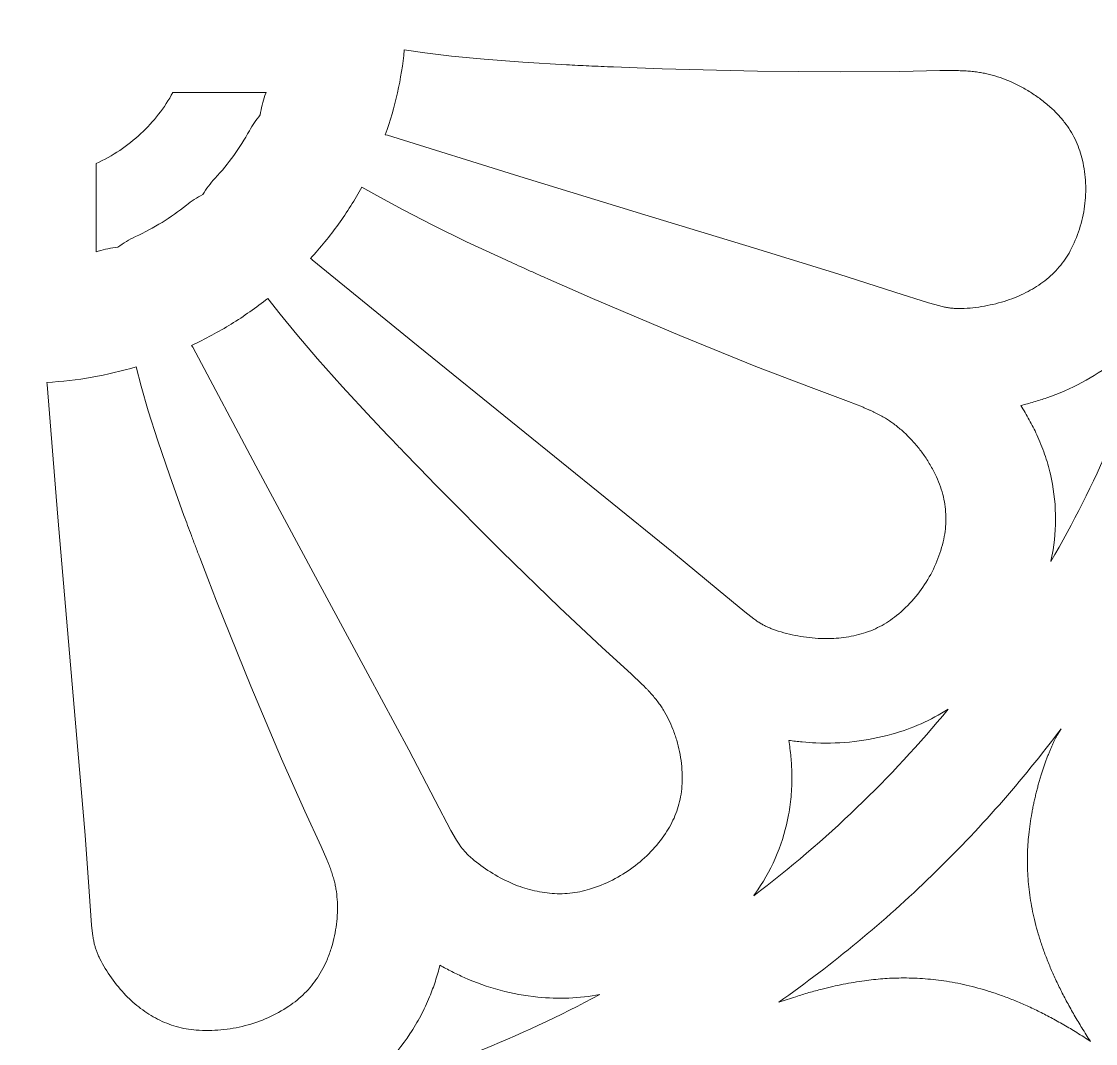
# Model space of a CAD drawing. Header units: centimetres. Extents: x -8.1 to 6.6, y -14.5 to 14.
# Drawn here: x -0.754 to 3.154, y 3.265 to 6.985 of the extents above; entities that cross this region are included whole.
import ezdxf

# ---------------------------------------------------------------- set-up
doc = ezdxf.new("R2010")
doc.units = ezdxf.units.CM
doc.header["$MEASUREMENT"] = 0
doc.layers.add('layer 1', color=7, linetype='Continuous')

msp = doc.modelspace()

# ---------------------------------------------------------------- linework, layer by layer
at = {"layer": 'layer 1', "lineweight": 9}
for points, knots in [([(-8.06124, 13.97715), (-8.06124, 13.97715), (-8.06124, 0.02357), (-8.06124, 0.02357), (-8.06124, 0.02357), (-8.06124, 0.02357), (6.55309, 0.02357), (6.55309, 0.02357), (6.55309, 0.02357), (6.55309, 0.02357), (6.55309, 13.97715), (6.55309, 13.97715), (6.55309, 13.97715), (6.55309, 13.97715), (-8.06124, 13.97715), (-8.06124, 13.97715)], [0, 0, 0, 0, 0.2, 0.2, 0.2, 0.2, 0.4, 0.4, 0.4, 0.4, 0.6, 0.6, 0.6, 0.6, 1, 1, 1, 1]), ([(0.56997, 6.57275), (0.56997, 6.57275), (0.57751, 6.57108), (0.57751, 6.57108), (0.57751, 6.57108), (0.57751, 6.57108), (0.57798, 6.57095), (0.57798, 6.57095), (0.57798, 6.57095), (0.57798, 6.57095), (1.05995, 6.42061), (1.05995, 6.42061), (1.05995, 6.42061), (1.05995, 6.42061), (1.51372, 6.2815), (1.51372, 6.2815), (1.51372, 6.2815), (1.51372, 6.2815), (1.91011, 6.16063), (1.91011, 6.16063), (1.91011, 6.16063), (1.91011, 6.16063), (2.21994, 6.06501), (2.21994, 6.06501), (2.21994, 6.06501), (2.21994, 6.06501), (2.42446, 5.99952), (2.42446, 5.99952), (2.42446, 5.99952), (2.42446, 5.99952), (2.54654, 5.96066), (2.54654, 5.96066), (2.54654, 5.96066), (2.54654, 5.96066), (2.58707, 5.94946), (2.58707, 5.94946), (2.58707, 5.94946), (2.59004, 5.94873), (2.59303, 5.94803), (2.596, 5.94736), (2.596, 5.94736), (2.599, 5.94668), (2.60199, 5.94604), (2.60498, 5.94542), (2.60498, 5.94542), (2.60739, 5.94493), (2.6098, 5.94447), (2.61221, 5.94403), (2.61221, 5.94403), (2.61463, 5.9436), (2.61705, 5.94319), (2.61948, 5.94282), (2.61948, 5.94282), (2.62393, 5.94212), (2.62839, 5.94156), (2.63286, 5.94112), (2.63286, 5.94112), (2.63734, 5.94067), (2.64183, 5.94036), (2.64633, 5.94017), (2.64633, 5.94017), (2.6564, 5.93973), (2.66649, 5.93979), (2.67655, 5.94035), (2.67655, 5.94035), (2.70471, 5.94192), (2.73272, 5.94543), (2.76039, 5.95085), (2.76039, 5.95085), (2.78792, 5.95625), (2.81504, 5.96354), (2.84157, 5.97268), (2.84157, 5.97268), (2.86473, 5.98065), (2.88721, 5.99048), (2.9088, 6.00206), (2.9088, 6.00206), (2.9301, 6.01348), (2.95045, 6.02662), (2.96963, 6.04135), (2.96963, 6.04135), (2.98882, 6.05607), (3.0064, 6.07277), (3.02207, 6.09119), (3.02207, 6.09119), (3.03744, 6.10925), (3.05083, 6.12891), (3.06199, 6.14983), (3.06199, 6.14983), (3.07557, 6.17529), (3.08686, 6.2019), (3.0957, 6.22937), (3.0957, 6.22937), (3.10446, 6.25657), (3.11076, 6.28451), (3.1145, 6.31283), (3.1145, 6.31283), (3.11817, 6.34059), (3.11935, 6.36861), (3.11804, 6.39657), (3.11804, 6.39657), (3.11673, 6.42457), (3.11292, 6.45241), (3.10667, 6.47973), (3.10667, 6.47973), (3.10129, 6.50321), (3.09351, 6.52607), (3.08344, 6.54795), (3.08344, 6.54795), (3.07323, 6.57013), (3.06079, 6.59123), (3.0463, 6.61089), (3.0463, 6.61089), (3.03853, 6.62144), (3.03024, 6.6316), (3.02147, 6.64132), (3.02147, 6.64132), (3.01262, 6.65115), (3.00329, 6.66053), (2.99352, 6.66944), (2.99352, 6.66944), (2.9824, 6.67957), (2.97086, 6.68923), (2.95892, 6.69838), (2.95892, 6.69838), (2.94689, 6.70761), (2.93447, 6.71632), (2.92171, 6.72449), (2.92171, 6.72449), (2.90942, 6.73236), (2.89683, 6.73974), (2.88397, 6.74663), (2.88397, 6.74663), (2.87103, 6.75356), (2.85782, 6.75998), (2.84439, 6.76589), (2.84439, 6.76589), (2.83215, 6.77127), (2.8197, 6.77613), (2.80705, 6.78046), (2.80705, 6.78046), (2.79434, 6.78481), (2.78146, 6.78862), (2.76843, 6.79189), (2.76843, 6.79189), (2.76233, 6.79342), (2.75618, 6.79481), (2.75002, 6.79606), (2.75002, 6.79606), (2.74384, 6.79731), (2.73763, 6.79841), (2.7314, 6.79938), (2.7314, 6.79938), (2.72438, 6.80046), (2.71733, 6.80141), (2.71027, 6.80221), (2.71027, 6.80221), (2.7032, 6.803), (2.69611, 6.80366), (2.68901, 6.80417), (2.68901, 6.80417), (2.68217, 6.80466), (2.67531, 6.80505), (2.66845, 6.80534), (2.66845, 6.80534), (2.65992, 6.8057), (2.65137, 6.80594), (2.64282, 6.80609), (2.64282, 6.80609), (2.64282, 6.80609), (2.58823, 6.8061), (2.58823, 6.8061), (2.58823, 6.8061), (2.58823, 6.8061), (2.44157, 6.80318), (2.44157, 6.80318), (2.44157, 6.80318), (2.44157, 6.80318), (2.2245, 6.80091), (2.2245, 6.80091), (2.2245, 6.80091), (2.2245, 6.80091), (1.92448, 6.80381), (1.92448, 6.80381), (1.92448, 6.80381), (1.92448, 6.80381), (1.57701, 6.81262), (1.57701, 6.81262), (1.57701, 6.81262), (1.57701, 6.81262), (1.48607, 6.81581), (1.48607, 6.81581), (1.48607, 6.81581), (1.48607, 6.81581), (1.40033, 6.81918), (1.40033, 6.81918), (1.40033, 6.81918), (1.3854, 6.81979), (1.37047, 6.82043), (1.35554, 6.82109), (1.35554, 6.82109), (1.34062, 6.82174), (1.32569, 6.82242), (1.31077, 6.82311), (1.31077, 6.82311), (1.29724, 6.82374), (1.2837, 6.82439), (1.27018, 6.82505), (1.27018, 6.82505), (1.25665, 6.82572), (1.24311, 6.82641), (1.22958, 6.82711), (1.22958, 6.82711), (1.22958, 6.82711), (1.07073, 6.83642), (1.07073, 6.83642), (1.07073, 6.83642), (1.07073, 6.83642), (0.92968, 6.84705), (0.92968, 6.84705), (0.92968, 6.84705), (0.92968, 6.84705), (0.81105, 6.8588), (0.81105, 6.8588), (0.81105, 6.8588), (0.81105, 6.8588), (0.71394, 6.87065), (0.71394, 6.87065), (0.71394, 6.87065), (0.71394, 6.87065), (0.639, 6.88105), (0.639, 6.88105), (0.639, 6.88105), (0.634, 6.8286), (0.62572, 6.77652), (0.61421, 6.72511), (0.61421, 6.72511), (0.60265, 6.67346), (0.58787, 6.62257), (0.56997, 6.57275)], [0, 0, 0, 0, 0.0163934, 0.0163934, 0.0163934, 0.0163934, 0.0327869, 0.0327869, 0.0327869, 0.0327869, 0.0491803, 0.0491803, 0.0491803, 0.0491803, 0.0655738, 0.0655738, 0.0655738, 0.0655738, 0.0819672, 0.0819672, 0.0819672, 0.0819672, 0.0983607, 0.0983607, 0.0983607, 0.0983607, 0.1147541, 0.1147541, 0.1147541, 0.1147541, 0.1311475, 0.1311475, 0.1311475, 0.1311475, 0.147541, 0.147541, 0.147541, 0.147541, 0.1639344, 0.1639344, 0.1639344, 0.1639344, 0.1803279, 0.1803279, 0.1803279, 0.1803279, 0.1967213, 0.1967213, 0.1967213, 0.1967213, 0.2131148, 0.2131148, 0.2131148, 0.2131148, 0.2295082, 0.2295082, 0.2295082, 0.2295082, 0.2459016, 0.2459016, 0.2459016, 0.2459016, 0.2622951, 0.2622951, 0.2622951, 0.2622951, 0.2786885, 0.2786885, 0.2786885, 0.2786885, 0.295082, 0.295082, 0.295082, 0.295082, 0.3114754, 0.3114754, 0.3114754, 0.3114754, 0.3278689, 0.3278689, 0.3278689, 0.3278689, 0.3442623, 0.3442623, 0.3442623, 0.3442623, 0.3606557, 0.3606557, 0.3606557, 0.3606557, 0.3770492, 0.3770492, 0.3770492, 0.3770492, 0.3934426, 0.3934426, 0.3934426, 0.3934426, 0.4098361, 0.4098361, 0.4098361, 0.4098361, 0.4262295, 0.4262295, 0.4262295, 0.4262295, 0.442623, 0.442623, 0.442623, 0.442623, 0.4590164, 0.4590164, 0.4590164, 0.4590164, 0.4754098, 0.4754098, 0.4754098, 0.4754098, 0.4918033, 0.4918033, 0.4918033, 0.4918033, 0.5081967, 0.5081967, 0.5081967, 0.5081967, 0.5245902, 0.5245902, 0.5245902, 0.5245902, 0.5409836, 0.5409836, 0.5409836, 0.5409836, 0.557377, 0.557377, 0.557377, 0.557377, 0.5737705, 0.5737705, 0.5737705, 0.5737705, 0.5901639, 0.5901639, 0.5901639, 0.5901639, 0.6065574, 0.6065574, 0.6065574, 0.6065574, 0.6229508, 0.6229508, 0.6229508, 0.6229508, 0.6393443, 0.6393443, 0.6393443, 0.6393443, 0.6557377, 0.6557377, 0.6557377, 0.6557377, 0.6721311, 0.6721311, 0.6721311, 0.6721311, 0.6885246, 0.6885246, 0.6885246, 0.6885246, 0.704918, 0.704918, 0.704918, 0.704918, 0.7213115, 0.7213115, 0.7213115, 0.7213115, 0.7377049, 0.7377049, 0.7377049, 0.7377049, 0.7540984, 0.7540984, 0.7540984, 0.7540984, 0.7704918, 0.7704918, 0.7704918, 0.7704918, 0.7868852, 0.7868852, 0.7868852, 0.7868852, 0.8032787, 0.8032787, 0.8032787, 0.8032787, 0.8196721, 0.8196721, 0.8196721, 0.8196721, 0.8360656, 0.8360656, 0.8360656, 0.8360656, 0.852459, 0.852459, 0.852459, 0.852459, 0.8688525, 0.8688525, 0.8688525, 0.8688525, 0.8852459, 0.8852459, 0.8852459, 0.8852459, 0.9016393, 0.9016393, 0.9016393, 0.9016393, 0.9180328, 0.9180328, 0.9180328, 0.9180328, 0.9344262, 0.9344262, 0.9344262, 0.9344262, 0.9508197, 0.9508197, 0.9508197, 0.9508197, 0.9672131, 0.9672131, 0.9672131, 0.9672131, 1, 1, 1, 1]), ([(-0.48205, 6.46758), (-0.48205, 6.46758), (-0.48205, 6.14689), (-0.48205, 6.14689), (-0.48205, 6.14689), (-0.48205, 6.14689), (-0.47438, 6.14913), (-0.47438, 6.14913), (-0.47438, 6.14913), (-0.46284, 6.15255), (-0.45114, 6.15544), (-0.43934, 6.15778), (-0.43934, 6.15778), (-0.42748, 6.16013), (-0.41552, 6.16193), (-0.40351, 6.16317), (-0.40351, 6.16317), (-0.39345, 6.17061), (-0.38303, 6.17754), (-0.37227, 6.18394), (-0.37227, 6.18394), (-0.36143, 6.19038), (-0.35027, 6.19628), (-0.33884, 6.20163), (-0.33884, 6.20163), (-0.30575, 6.21707), (-0.2736, 6.23444), (-0.24254, 6.25363), (-0.24254, 6.25363), (-0.21179, 6.27263), (-0.18219, 6.29342), (-0.15389, 6.3159), (-0.15389, 6.3159), (-0.1446, 6.32329), (-0.13497, 6.33021), (-0.12502, 6.33667), (-0.12502, 6.33667), (-0.11499, 6.34318), (-0.10465, 6.34921), (-0.09405, 6.35474), (-0.09405, 6.35474), (-0.08774, 6.36528), (-0.08089, 6.37549), (-0.07353, 6.38531), (-0.07353, 6.38531), (-0.06609, 6.39523), (-0.05815, 6.40476), (-0.04973, 6.41386), (-0.04973, 6.41386), (-0.02537, 6.44019), (-0.00263, 6.46798), (0.01837, 6.49705), (0.01837, 6.49705), (0.03915, 6.52582), (0.05815, 6.55584), (0.07526, 6.58691), (0.07526, 6.58691), (0.08088, 6.59712), (0.087, 6.60703), (0.0936, 6.61663), (0.0936, 6.61663), (0.10025, 6.6263), (0.10738, 6.63564), (0.11496, 6.64462), (0.11496, 6.64462), (0.11655, 6.65666), (0.11879, 6.6686), (0.12165, 6.6804), (0.12165, 6.6804), (0.12454, 6.69225), (0.12804, 6.70393), (0.13217, 6.71541), (0.13217, 6.71541), (0.13217, 6.71541), (0.13607, 6.72653), (0.13607, 6.72653), (0.13607, 6.72653), (0.13607, 6.72653), (-0.20282, 6.72653), (-0.20282, 6.72653), (-0.20282, 6.72653), (-0.23341, 6.67059), (-0.27283, 6.61996), (-0.31958, 6.5766), (-0.31958, 6.5766), (-0.3677, 6.53198), (-0.42252, 6.49519), (-0.48205, 6.46758)], [0, 0, 0, 0, 0.0434783, 0.0434783, 0.0434783, 0.0434783, 0.0869565, 0.0869565, 0.0869565, 0.0869565, 0.1304348, 0.1304348, 0.1304348, 0.1304348, 0.173913, 0.173913, 0.173913, 0.173913, 0.2173913, 0.2173913, 0.2173913, 0.2173913, 0.2608696, 0.2608696, 0.2608696, 0.2608696, 0.3043478, 0.3043478, 0.3043478, 0.3043478, 0.3478261, 0.3478261, 0.3478261, 0.3478261, 0.3913043, 0.3913043, 0.3913043, 0.3913043, 0.4347826, 0.4347826, 0.4347826, 0.4347826, 0.4782609, 0.4782609, 0.4782609, 0.4782609, 0.5217391, 0.5217391, 0.5217391, 0.5217391, 0.5652174, 0.5652174, 0.5652174, 0.5652174, 0.6086957, 0.6086957, 0.6086957, 0.6086957, 0.6521739, 0.6521739, 0.6521739, 0.6521739, 0.6956522, 0.6956522, 0.6956522, 0.6956522, 0.7391304, 0.7391304, 0.7391304, 0.7391304, 0.7826087, 0.7826087, 0.7826087, 0.7826087, 0.826087, 0.826087, 0.826087, 0.826087, 0.8695652, 0.8695652, 0.8695652, 0.8695652, 0.9130435, 0.9130435, 0.9130435, 0.9130435, 1, 1, 1, 1]), ([(0.29748, 6.12235), (0.29748, 6.12235), (0.30378, 6.11804), (0.30378, 6.11804), (0.30378, 6.11804), (0.30378, 6.11804), (0.30415, 6.11776), (0.30415, 6.11776), (0.30415, 6.11776), (0.30415, 6.11776), (0.68909, 5.80303), (0.68909, 5.80303), (0.68909, 5.80303), (0.68909, 5.80303), (1.05247, 5.50898), (1.05247, 5.50898), (1.05247, 5.50898), (1.05247, 5.50898), (1.37016, 5.2527), (1.37016, 5.2527), (1.37016, 5.2527), (1.37016, 5.2527), (1.61803, 5.05132), (1.61803, 5.05132), (1.61803, 5.05132), (1.61803, 5.05132), (1.78069, 4.9162), (1.78069, 4.9162), (1.78069, 4.9162), (1.78069, 4.9162), (1.87789, 4.83577), (1.87789, 4.83577), (1.87789, 4.83577), (1.87789, 4.83577), (1.91084, 4.81064), (1.91084, 4.81064), (1.91084, 4.81064), (1.91328, 4.80887), (1.91576, 4.80714), (1.91824, 4.80543), (1.91824, 4.80543), (1.92073, 4.80372), (1.92324, 4.80203), (1.92576, 4.80037), (1.92576, 4.80037), (1.92778, 4.79904), (1.92982, 4.79773), (1.93187, 4.79645), (1.93187, 4.79645), (1.93394, 4.79516), (1.93601, 4.7939), (1.93811, 4.79267), (1.93811, 4.79267), (1.94193, 4.79041), (1.94582, 4.78826), (1.94977, 4.78623), (1.94977, 4.78623), (1.95374, 4.78418), (1.95777, 4.78225), (1.96185, 4.78043), (1.96185, 4.78043), (1.96641, 4.77838), (1.97103, 4.77647), (1.97568, 4.77466), (1.97568, 4.77466), (1.98036, 4.77285), (1.98509, 4.77115), (1.98985, 4.76957), (1.98985, 4.76957), (2.01649, 4.76075), (2.0437, 4.75379), (2.07131, 4.74873), (2.07131, 4.74873), (2.09904, 4.74365), (2.1271, 4.74047), (2.15527, 4.73924), (2.15527, 4.73924), (2.17988, 4.73817), (2.20453, 4.73903), (2.22901, 4.74184), (2.22901, 4.74184), (2.25339, 4.74464), (2.27752, 4.74936), (2.30116, 4.75596), (2.30116, 4.75596), (2.32481, 4.76257), (2.34773, 4.77158), (2.36956, 4.78285), (2.36956, 4.78285), (2.39103, 4.79394), (2.4113, 4.80723), (2.43003, 4.8225), (2.43003, 4.8225), (2.45281, 4.84108), (2.47395, 4.86158), (2.4932, 4.88378), (2.4932, 4.88378), (2.51215, 4.90563), (2.52914, 4.92911), (2.54398, 4.95393), (2.54398, 4.95393), (2.55851, 4.97824), (2.57088, 5.00377), (2.58096, 5.03024), (2.58096, 5.03024), (2.59092, 5.05643), (2.59854, 5.08346), (2.60374, 5.11099), (2.60374, 5.11099), (2.6082, 5.13463), (2.61019, 5.15867), (2.60967, 5.18272), (2.60967, 5.18272), (2.60914, 5.20679), (2.60611, 5.23074), (2.60062, 5.25418), (2.60062, 5.25418), (2.59768, 5.26676), (2.5941, 5.27918), (2.58989, 5.29139), (2.58989, 5.29139), (2.58566, 5.30368), (2.58081, 5.31573), (2.57536, 5.32753), (2.57536, 5.32753), (2.56916, 5.34095), (2.56237, 5.35408), (2.55501, 5.3669), (2.55501, 5.3669), (2.5476, 5.37981), (2.53962, 5.39238), (2.53111, 5.40459), (2.53111, 5.40459), (2.52292, 5.41633), (2.51425, 5.42775), (2.50514, 5.4388), (2.50514, 5.4388), (2.49596, 5.44993), (2.48634, 5.46068), (2.4763, 5.47105), (2.4763, 5.47105), (2.46715, 5.48048), (2.45761, 5.4895), (2.44768, 5.49811), (2.44768, 5.49811), (2.43766, 5.50677), (2.42728, 5.51501), (2.41656, 5.52278), (2.41656, 5.52278), (2.41153, 5.52642), (2.40642, 5.52994), (2.40123, 5.53334), (2.40123, 5.53334), (2.39602, 5.53675), (2.39073, 5.54004), (2.38536, 5.5432), (2.38536, 5.5432), (2.3793, 5.54677), (2.37317, 5.55021), (2.36697, 5.55352), (2.36697, 5.55352), (2.36076, 5.55684), (2.35446, 5.56004), (2.34811, 5.56309), (2.34811, 5.56309), (2.34505, 5.56458), (2.34197, 5.56603), (2.33889, 5.56745), (2.33889, 5.56745), (2.3358, 5.56888), (2.3327, 5.57029), (2.32959, 5.57168), (2.32959, 5.57168), (2.32572, 5.57339), (2.32183, 5.57509), (2.31794, 5.57676), (2.31794, 5.57676), (2.31404, 5.57844), (2.31013, 5.58009), (2.30622, 5.58171), (2.30622, 5.58171), (2.30622, 5.58171), (2.25578, 5.60165), (2.25578, 5.60165), (2.25578, 5.60165), (2.25578, 5.60165), (2.11911, 5.65245), (2.11911, 5.65245), (2.11911, 5.65245), (2.11911, 5.65245), (1.91764, 5.72954), (1.91764, 5.72954), (1.91764, 5.72954), (1.91764, 5.72954), (1.64163, 5.84167), (1.64163, 5.84167), (1.64163, 5.84167), (1.64163, 5.84167), (1.32416, 5.97657), (1.32416, 5.97657), (1.32416, 5.97657), (1.32416, 5.97657), (1.24141, 6.01269), (1.24141, 6.01269), (1.24141, 6.01269), (1.24141, 6.01269), (1.16355, 6.04708), (1.16355, 6.04708), (1.16355, 6.04708), (1.15, 6.0531), (1.13647, 6.05913), (1.12294, 6.06519), (1.12294, 6.06519), (1.10942, 6.07124), (1.0959, 6.07731), (1.08239, 6.0834), (1.08239, 6.0834), (1.07014, 6.08891), (1.0579, 6.09445), (1.04566, 6.1), (1.04566, 6.1), (1.03343, 6.10556), (1.02121, 6.11112), (1.00899, 6.11671), (1.00899, 6.11671), (1.00899, 6.11671), (0.86596, 6.18325), (0.86596, 6.18325), (0.86596, 6.18325), (0.86596, 6.18325), (0.73993, 6.24454), (0.73993, 6.24454), (0.73993, 6.24454), (0.73993, 6.24454), (0.63503, 6.29867), (0.63503, 6.29867), (0.63503, 6.29867), (0.63503, 6.29867), (0.55007, 6.34505), (0.55007, 6.34505), (0.55007, 6.34505), (0.55007, 6.34505), (0.48501, 6.38199), (0.48501, 6.38199), (0.48501, 6.38199), (0.45933, 6.33535), (0.43083, 6.29032), (0.39966, 6.24716), (0.39966, 6.24716), (0.36814, 6.20353), (0.33402, 6.16185), (0.29748, 6.12235)], [0, 0, 0, 0, 0.015625, 0.015625, 0.015625, 0.015625, 0.03125, 0.03125, 0.03125, 0.03125, 0.046875, 0.046875, 0.046875, 0.046875, 0.0625, 0.0625, 0.0625, 0.0625, 0.078125, 0.078125, 0.078125, 0.078125, 0.09375, 0.09375, 0.09375, 0.09375, 0.109375, 0.109375, 0.109375, 0.109375, 0.125, 0.125, 0.125, 0.125, 0.140625, 0.140625, 0.140625, 0.140625, 0.15625, 0.15625, 0.15625, 0.15625, 0.171875, 0.171875, 0.171875, 0.171875, 0.1875, 0.1875, 0.1875, 0.1875, 0.203125, 0.203125, 0.203125, 0.203125, 0.21875, 0.21875, 0.21875, 0.21875, 0.234375, 0.234375, 0.234375, 0.234375, 0.25, 0.25, 0.25, 0.25, 0.265625, 0.265625, 0.265625, 0.265625, 0.28125, 0.28125, 0.28125, 0.28125, 0.296875, 0.296875, 0.296875, 0.296875, 0.3125, 0.3125, 0.3125, 0.3125, 0.328125, 0.328125, 0.328125, 0.328125, 0.34375, 0.34375, 0.34375, 0.34375, 0.359375, 0.359375, 0.359375, 0.359375, 0.375, 0.375, 0.375, 0.375, 0.390625, 0.390625, 0.390625, 0.390625, 0.40625, 0.40625, 0.40625, 0.40625, 0.421875, 0.421875, 0.421875, 0.421875, 0.4375, 0.4375, 0.4375, 0.4375, 0.453125, 0.453125, 0.453125, 0.453125, 0.46875, 0.46875, 0.46875, 0.46875, 0.484375, 0.484375, 0.484375, 0.484375, 0.5, 0.5, 0.5, 0.5, 0.515625, 0.515625, 0.515625, 0.515625, 0.53125, 0.53125, 0.53125, 0.53125, 0.546875, 0.546875, 0.546875, 0.546875, 0.5625, 0.5625, 0.5625, 0.5625, 0.578125, 0.578125, 0.578125, 0.578125, 0.59375, 0.59375, 0.59375, 0.59375, 0.609375, 0.609375, 0.609375, 0.609375, 0.625, 0.625, 0.625, 0.625, 0.640625, 0.640625, 0.640625, 0.640625, 0.65625, 0.65625, 0.65625, 0.65625, 0.671875, 0.671875, 0.671875, 0.671875, 0.6875, 0.6875, 0.6875, 0.6875, 0.703125, 0.703125, 0.703125, 0.703125, 0.71875, 0.71875, 0.71875, 0.71875, 0.734375, 0.734375, 0.734375, 0.734375, 0.75, 0.75, 0.75, 0.75, 0.765625, 0.765625, 0.765625, 0.765625, 0.78125, 0.78125, 0.78125, 0.78125, 0.796875, 0.796875, 0.796875, 0.796875, 0.8125, 0.8125, 0.8125, 0.8125, 0.828125, 0.828125, 0.828125, 0.828125, 0.84375, 0.84375, 0.84375, 0.84375, 0.859375, 0.859375, 0.859375, 0.859375, 0.875, 0.875, 0.875, 0.875, 0.890625, 0.890625, 0.890625, 0.890625, 0.90625, 0.90625, 0.90625, 0.90625, 0.921875, 0.921875, 0.921875, 0.921875, 0.9375, 0.9375, 0.9375, 0.9375, 0.953125, 0.953125, 0.953125, 0.953125, 0.96875, 0.96875, 0.96875, 0.96875, 1, 1, 1, 1]), ([(-0.13508, 5.80563), (-0.13508, 5.80563), (-0.13099, 5.79936), (-0.13099, 5.79936), (-0.13099, 5.79936), (-0.13099, 5.79936), (-0.13075, 5.79896), (-0.13075, 5.79896), (-0.13075, 5.79896), (-0.13075, 5.79896), (0.09855, 5.36776), (0.09855, 5.36776), (0.09855, 5.36776), (0.09855, 5.36776), (0.31623, 4.96352), (0.31623, 4.96352), (0.31623, 4.96352), (0.31623, 4.96352), (0.50686, 4.61085), (0.50686, 4.61085), (0.50686, 4.61085), (0.50686, 4.61085), (0.65502, 4.33437), (0.65502, 4.33437), (0.65502, 4.33437), (0.65502, 4.33437), (0.75106, 4.15021), (0.75106, 4.15021), (0.75106, 4.15021), (0.75106, 4.15021), (0.80856, 4.04043), (0.80856, 4.04043), (0.80856, 4.04043), (0.80856, 4.04043), (0.82891, 4.0052), (0.82891, 4.0052), (0.82891, 4.0052), (0.83047, 4.00268), (0.83205, 4.00018), (0.83367, 3.99769), (0.83367, 3.99769), (0.83528, 3.99519), (0.83691, 3.99272), (0.83858, 3.99027), (0.83858, 3.99027), (0.83991, 3.98829), (0.84127, 3.98635), (0.84265, 3.98441), (0.84265, 3.98441), (0.84404, 3.98248), (0.84546, 3.98055), (0.84689, 3.97865), (0.84689, 3.97865), (0.84952, 3.97517), (0.85226, 3.97176), (0.85509, 3.96844), (0.85509, 3.96844), (0.85794, 3.9651), (0.86088, 3.96185), (0.86391, 3.95868), (0.86391, 3.95868), (0.86731, 3.95513), (0.8708, 3.95167), (0.87438, 3.94831), (0.87438, 3.94831), (0.87798, 3.94492), (0.88166, 3.94163), (0.88543, 3.93844), (0.88543, 3.93844), (0.90649, 3.92058), (0.9288, 3.90423), (0.95219, 3.88954), (0.95219, 3.88954), (0.97586, 3.87467), (1.00056, 3.86148), (1.02608, 3.85006), (1.02608, 3.85006), (1.04838, 3.84009), (1.07144, 3.83192), (1.09504, 3.82562), (1.09504, 3.82562), (1.11883, 3.81927), (1.14308, 3.81481), (1.16757, 3.81229), (1.16757, 3.81229), (1.1921, 3.80977), (1.21681, 3.80972), (1.24134, 3.81215), (1.24134, 3.81215), (1.26577, 3.81458), (1.2899, 3.81947), (1.31335, 3.82674), (1.31335, 3.82674), (1.34187, 3.8356), (1.3696, 3.84682), (1.39625, 3.86029), (1.39625, 3.86029), (1.42256, 3.87358), (1.44769, 3.88908), (1.47139, 3.90661), (1.47139, 3.90661), (1.49459, 3.92378), (1.51629, 3.94287), (1.53627, 3.9637), (1.53627, 3.9637), (1.55592, 3.9842), (1.57378, 4.00635), (1.58965, 4.0299), (1.58965, 4.0299), (1.60326, 4.05012), (1.61478, 4.07168), (1.624, 4.09424), (1.624, 4.09424), (1.63311, 4.11651), (1.6399, 4.13967), (1.64424, 4.16333), (1.64424, 4.16333), (1.64657, 4.17603), (1.64825, 4.18883), (1.64927, 4.2017), (1.64927, 4.2017), (1.65029, 4.21454), (1.65065, 4.22743), (1.65035, 4.24031), (1.65035, 4.24031), (1.65001, 4.25497), (1.64901, 4.2696), (1.64734, 4.28417), (1.64734, 4.28417), (1.64568, 4.29876), (1.64337, 4.31327), (1.6404, 4.32765), (1.6404, 4.32765), (1.63755, 4.3415), (1.63413, 4.35521), (1.63013, 4.36877), (1.63013, 4.36877), (1.62613, 4.38238), (1.62155, 4.39582), (1.61644, 4.40905), (1.61644, 4.40905), (1.61178, 4.42109), (1.60658, 4.43293), (1.60085, 4.4445), (1.60085, 4.4445), (1.59509, 4.45616), (1.5888, 4.46754), (1.58201, 4.47864), (1.58201, 4.47864), (1.57883, 4.48383), (1.57552, 4.48895), (1.57209, 4.49398), (1.57209, 4.49398), (1.56865, 4.49903), (1.56508, 4.50401), (1.56139, 4.50888), (1.56139, 4.50888), (1.55723, 4.51439), (1.55294, 4.5198), (1.54855, 4.52512), (1.54855, 4.52512), (1.54413, 4.53046), (1.5396, 4.53571), (1.53496, 4.54086), (1.53496, 4.54086), (1.53273, 4.54334), (1.53047, 4.5458), (1.52819, 4.54824), (1.52819, 4.54824), (1.52591, 4.55069), (1.52362, 4.55312), (1.5213, 4.55553), (1.5213, 4.55553), (1.5184, 4.55854), (1.5155, 4.56153), (1.51257, 4.56449), (1.51257, 4.56449), (1.50965, 4.56746), (1.50669, 4.57041), (1.50373, 4.57335), (1.50373, 4.57335), (1.50373, 4.57335), (1.46514, 4.61015), (1.46514, 4.61015), (1.46514, 4.61015), (1.46514, 4.61015), (1.35926, 4.70695), (1.35926, 4.70695), (1.35926, 4.70695), (1.35926, 4.70695), (1.20408, 4.85166), (1.20408, 4.85166), (1.20408, 4.85166), (1.20408, 4.85166), (0.99409, 5.05595), (0.99409, 5.05595), (0.99409, 5.05595), (0.99409, 5.05595), (0.75493, 5.29641), (0.75493, 5.29641), (0.75493, 5.29641), (0.75493, 5.29641), (0.69299, 5.35997), (0.69299, 5.35997), (0.69299, 5.35997), (0.69299, 5.35997), (0.63485, 5.42015), (0.63485, 5.42015), (0.63485, 5.42015), (0.62476, 5.43064), (0.61467, 5.44116), (0.60461, 5.45169), (0.60461, 5.45169), (0.59454, 5.46221), (0.58449, 5.47275), (0.57445, 5.4833), (0.57445, 5.4833), (0.56534, 5.49286), (0.55626, 5.50245), (0.54718, 5.51205), (0.54718, 5.51205), (0.53811, 5.52163), (0.52906, 5.53124), (0.52001, 5.54085), (0.52001, 5.54085), (0.52001, 5.54085), (0.41459, 5.65451), (0.41459, 5.65451), (0.41459, 5.65451), (0.41459, 5.65451), (0.32274, 5.75711), (0.32274, 5.75711), (0.32274, 5.75711), (0.32274, 5.75711), (0.24756, 5.84539), (0.24756, 5.84539), (0.24756, 5.84539), (0.24756, 5.84539), (0.18769, 5.91923), (0.18769, 5.91923), (0.18769, 5.91923), (0.18769, 5.91923), (0.14241, 5.97709), (0.14241, 5.97709), (0.14241, 5.97709), (0.09995, 5.94336), (0.05554, 5.91216), (0.00941, 5.88366), (0.00941, 5.88366), (-0.03719, 5.85486), (-0.08544, 5.82881), (-0.13508, 5.80563)], [0, 0, 0, 0, 0.015625, 0.015625, 0.015625, 0.015625, 0.03125, 0.03125, 0.03125, 0.03125, 0.046875, 0.046875, 0.046875, 0.046875, 0.0625, 0.0625, 0.0625, 0.0625, 0.078125, 0.078125, 0.078125, 0.078125, 0.09375, 0.09375, 0.09375, 0.09375, 0.109375, 0.109375, 0.109375, 0.109375, 0.125, 0.125, 0.125, 0.125, 0.140625, 0.140625, 0.140625, 0.140625, 0.15625, 0.15625, 0.15625, 0.15625, 0.171875, 0.171875, 0.171875, 0.171875, 0.1875, 0.1875, 0.1875, 0.1875, 0.203125, 0.203125, 0.203125, 0.203125, 0.21875, 0.21875, 0.21875, 0.21875, 0.234375, 0.234375, 0.234375, 0.234375, 0.25, 0.25, 0.25, 0.25, 0.265625, 0.265625, 0.265625, 0.265625, 0.28125, 0.28125, 0.28125, 0.28125, 0.296875, 0.296875, 0.296875, 0.296875, 0.3125, 0.3125, 0.3125, 0.3125, 0.328125, 0.328125, 0.328125, 0.328125, 0.34375, 0.34375, 0.34375, 0.34375, 0.359375, 0.359375, 0.359375, 0.359375, 0.375, 0.375, 0.375, 0.375, 0.390625, 0.390625, 0.390625, 0.390625, 0.40625, 0.40625, 0.40625, 0.40625, 0.421875, 0.421875, 0.421875, 0.421875, 0.4375, 0.4375, 0.4375, 0.4375, 0.453125, 0.453125, 0.453125, 0.453125, 0.46875, 0.46875, 0.46875, 0.46875, 0.484375, 0.484375, 0.484375, 0.484375, 0.5, 0.5, 0.5, 0.5, 0.515625, 0.515625, 0.515625, 0.515625, 0.53125, 0.53125, 0.53125, 0.53125, 0.546875, 0.546875, 0.546875, 0.546875, 0.5625, 0.5625, 0.5625, 0.5625, 0.578125, 0.578125, 0.578125, 0.578125, 0.59375, 0.59375, 0.59375, 0.59375, 0.609375, 0.609375, 0.609375, 0.609375, 0.625, 0.625, 0.625, 0.625, 0.640625, 0.640625, 0.640625, 0.640625, 0.65625, 0.65625, 0.65625, 0.65625, 0.671875, 0.671875, 0.671875, 0.671875, 0.6875, 0.6875, 0.6875, 0.6875, 0.703125, 0.703125, 0.703125, 0.703125, 0.71875, 0.71875, 0.71875, 0.71875, 0.734375, 0.734375, 0.734375, 0.734375, 0.75, 0.75, 0.75, 0.75, 0.765625, 0.765625, 0.765625, 0.765625, 0.78125, 0.78125, 0.78125, 0.78125, 0.796875, 0.796875, 0.796875, 0.796875, 0.8125, 0.8125, 0.8125, 0.8125, 0.828125, 0.828125, 0.828125, 0.828125, 0.84375, 0.84375, 0.84375, 0.84375, 0.859375, 0.859375, 0.859375, 0.859375, 0.875, 0.875, 0.875, 0.875, 0.890625, 0.890625, 0.890625, 0.890625, 0.90625, 0.90625, 0.90625, 0.90625, 0.921875, 0.921875, 0.921875, 0.921875, 0.9375, 0.9375, 0.9375, 0.9375, 0.953125, 0.953125, 0.953125, 0.953125, 0.96875, 0.96875, 0.96875, 0.96875, 1, 1, 1, 1]), ([(2.99133, 5.01891), (3.07261, 5.15853), (3.14538, 5.30293), (3.20925, 5.45133), (3.20925, 5.45133), (3.2726, 5.59854), (3.32693, 5.74947), (3.37193, 5.90327), (3.37193, 5.90327), (3.35093, 5.87345), (3.3277, 5.84528), (3.30242, 5.819), (3.30242, 5.819), (3.27678, 5.79233), (3.24917, 5.76763), (3.21983, 5.74511), (3.21983, 5.74511), (3.18349, 5.71722), (3.14494, 5.69232), (3.10456, 5.67068), (3.10456, 5.67068), (3.06366, 5.64874), (3.02106, 5.63013), (2.97718, 5.61501), (2.97718, 5.61501), (2.96157, 5.60963), (2.94584, 5.60463), (2.92998, 5.60001), (2.92998, 5.60001), (2.91409, 5.59539), (2.89808, 5.59115), (2.88199, 5.5873), (2.88199, 5.5873), (2.89297, 5.57022), (2.90335, 5.55276), (2.91313, 5.53495), (2.91313, 5.53495), (2.92286, 5.51724), (2.93197, 5.4992), (2.94044, 5.48086), (2.94044, 5.48086), (2.95113, 5.45773), (2.96065, 5.43407), (2.96895, 5.40998), (2.96895, 5.40998), (2.9772, 5.38602), (2.98422, 5.36166), (2.99, 5.33699), (2.99, 5.33699), (3.00124, 5.28897), (3.00744, 5.23991), (3.00851, 5.1906), (3.00851, 5.1906), (3.00959, 5.14134), (3.00553, 5.09209), (2.9964, 5.04367), (2.9964, 5.04367), (2.99561, 5.03953), (2.9948, 5.0354), (2.99395, 5.03127), (2.99395, 5.03127), (2.99311, 5.02714), (2.99224, 5.02302), (2.99133, 5.01891)], [0, 0, 0, 0, 0.0588235, 0.0588235, 0.0588235, 0.0588235, 0.1176471, 0.1176471, 0.1176471, 0.1176471, 0.1764706, 0.1764706, 0.1764706, 0.1764706, 0.2352941, 0.2352941, 0.2352941, 0.2352941, 0.2941176, 0.2941176, 0.2941176, 0.2941176, 0.3529412, 0.3529412, 0.3529412, 0.3529412, 0.4117647, 0.4117647, 0.4117647, 0.4117647, 0.4705882, 0.4705882, 0.4705882, 0.4705882, 0.5294118, 0.5294118, 0.5294118, 0.5294118, 0.5882353, 0.5882353, 0.5882353, 0.5882353, 0.6470588, 0.6470588, 0.6470588, 0.6470588, 0.7058824, 0.7058824, 0.7058824, 0.7058824, 0.7647059, 0.7647059, 0.7647059, 0.7647059, 0.8235294, 0.8235294, 0.8235294, 0.8235294, 0.8823529, 0.8823529, 0.8823529, 0.8823529, 1, 1, 1, 1]), ([(-0.66185, 5.67083), (-0.66185, 5.67083), (-0.66059, 5.66355), (-0.66059, 5.66355), (-0.66059, 5.66355), (-0.66059, 5.66355), (-0.66053, 5.66309), (-0.66053, 5.66309), (-0.66053, 5.66309), (-0.66053, 5.66309), (-0.62178, 5.18106), (-0.62178, 5.18106), (-0.62178, 5.18106), (-0.62178, 5.18106), (-0.58294, 4.72818), (-0.58294, 4.72818), (-0.58294, 4.72818), (-0.58294, 4.72818), (-0.54839, 4.33281), (-0.54839, 4.33281), (-0.54839, 4.33281), (-0.54839, 4.33281), (-0.5225, 4.02333), (-0.5225, 4.02333), (-0.5225, 4.02333), (-0.5225, 4.02333), (-0.5077, 3.81814), (-0.5077, 3.81814), (-0.5077, 3.81814), (-0.5077, 3.81814), (-0.49864, 3.69575), (-0.49864, 3.69575), (-0.49864, 3.69575), (-0.49864, 3.69575), (-0.49398, 3.65577), (-0.49398, 3.65577), (-0.49398, 3.65577), (-0.49355, 3.65288), (-0.4931, 3.64998), (-0.49261, 3.6471), (-0.49261, 3.6471), (-0.49211, 3.6442), (-0.49159, 3.64132), (-0.49104, 3.63845), (-0.49104, 3.63845), (-0.4906, 3.63614), (-0.49013, 3.63384), (-0.48963, 3.63155), (-0.48963, 3.63155), (-0.48912, 3.62925), (-0.48859, 3.62696), (-0.48802, 3.62468), (-0.48802, 3.62468), (-0.487, 3.62051), (-0.48584, 3.61636), (-0.48455, 3.61226), (-0.48455, 3.61226), (-0.48327, 3.60814), (-0.48185, 3.60405), (-0.48032, 3.60002), (-0.48032, 3.60002), (-0.4786, 3.5955), (-0.47676, 3.59103), (-0.47481, 3.58661), (-0.47481, 3.58661), (-0.47284, 3.58218), (-0.47076, 3.5778), (-0.46857, 3.57347), (-0.46857, 3.57347), (-0.45629, 3.5493), (-0.44223, 3.52606), (-0.42652, 3.50396), (-0.42652, 3.50396), (-0.41061, 3.48156), (-0.39309, 3.46036), (-0.3741, 3.44051), (-0.3741, 3.44051), (-0.35751, 3.42317), (-0.33951, 3.40723), (-0.3203, 3.39284), (-0.3203, 3.39284), (-0.3008, 3.37824), (-0.28014, 3.36526), (-0.25853, 3.354), (-0.25853, 3.354), (-0.2369, 3.34272), (-0.21417, 3.33369), (-0.19069, 3.32704), (-0.19069, 3.32704), (-0.16697, 3.32031), (-0.14264, 3.316), (-0.11805, 3.31417), (-0.11805, 3.31417), (-0.08814, 3.31195), (-0.05809, 3.31219), (-0.02823, 3.31489), (-0.02823, 3.31489), (0.00156, 3.31759), (0.03107, 3.32274), (0.06001, 3.3303), (0.06001, 3.3303), (0.08835, 3.3377), (0.11604, 3.34741), (0.14279, 3.35934), (0.14279, 3.35934), (0.16923, 3.37112), (0.19463, 3.38508), (0.21877, 3.40107), (0.21877, 3.40107), (0.23947, 3.41479), (0.25878, 3.43053), (0.27642, 3.44804), (0.27642, 3.44804), (0.29372, 3.46524), (0.30924, 3.48413), (0.32277, 3.50443), (0.32277, 3.50443), (0.33001, 3.5153), (0.33671, 3.52654), (0.34284, 3.53808), (0.34284, 3.53808), (0.34892, 3.54955), (0.35442, 3.5613), (0.35931, 3.57332), (0.35931, 3.57332), (0.36487, 3.58698), (0.36983, 3.60089), (0.37416, 3.615), (0.37416, 3.615), (0.37847, 3.62904), (0.38214, 3.64327), (0.38518, 3.65764), (0.38518, 3.65764), (0.38811, 3.67147), (0.39045, 3.6854), (0.3922, 3.69943), (0.3922, 3.69943), (0.39396, 3.71342), (0.39514, 3.72749), (0.39572, 3.74158), (0.39572, 3.74158), (0.39625, 3.7544), (0.39619, 3.76725), (0.39554, 3.78008), (0.39554, 3.78008), (0.3949, 3.79291), (0.39366, 3.80571), (0.39184, 3.81842), (0.39184, 3.81842), (0.39099, 3.82439), (0.38999, 3.83032), (0.38884, 3.83624), (0.38884, 3.83624), (0.38768, 3.84216), (0.38638, 3.84804), (0.38493, 3.8539), (0.38493, 3.8539), (0.38329, 3.8605), (0.38151, 3.86707), (0.37959, 3.87359), (0.37959, 3.87359), (0.37765, 3.88013), (0.37557, 3.88663), (0.37335, 3.89307), (0.37335, 3.89307), (0.37228, 3.89618), (0.37119, 3.89928), (0.37006, 3.90237), (0.37006, 3.90237), (0.36894, 3.90546), (0.3678, 3.90855), (0.36662, 3.91162), (0.36662, 3.91162), (0.36516, 3.91545), (0.36367, 3.91927), (0.36216, 3.92308), (0.36216, 3.92308), (0.36064, 3.92689), (0.3591, 3.93069), (0.35754, 3.93448), (0.35754, 3.93448), (0.35754, 3.93448), (0.33666, 3.98257), (0.33666, 3.98257), (0.33666, 3.98257), (0.33666, 3.98257), (0.2777, 4.11062), (0.2777, 4.11062), (0.2777, 4.11062), (0.2777, 4.11062), (0.19242, 4.30093), (0.19242, 4.30093), (0.19242, 4.30093), (0.19242, 4.30093), (0.08043, 4.56628), (0.08043, 4.56628), (0.08043, 4.56628), (0.08043, 4.56628), (-0.044, 4.87568), (-0.044, 4.87568), (-0.044, 4.87568), (-0.044, 4.87568), (-0.07571, 4.957), (-0.07571, 4.957), (-0.07571, 4.957), (-0.07571, 4.957), (-0.10526, 5.0338), (-0.10526, 5.0338), (-0.10526, 5.0338), (-0.11038, 5.04719), (-0.11547, 5.06058), (-0.12055, 5.07398), (-0.12055, 5.07398), (-0.12563, 5.08738), (-0.13068, 5.10078), (-0.13572, 5.11419), (-0.13572, 5.11419), (-0.14029, 5.12635), (-0.14484, 5.13851), (-0.14937, 5.15068), (-0.14937, 5.15068), (-0.1539, 5.16286), (-0.15841, 5.17504), (-0.16291, 5.18723), (-0.16291, 5.18723), (-0.16291, 5.18723), (-0.21468, 5.33069), (-0.21468, 5.33069), (-0.21468, 5.33069), (-0.21468, 5.33069), (-0.25835, 5.45899), (-0.25835, 5.45899), (-0.25835, 5.45899), (-0.25835, 5.45899), (-0.29237, 5.56798), (-0.29237, 5.56798), (-0.29237, 5.56798), (-0.29237, 5.56798), (-0.31805, 5.65803), (-0.31805, 5.65803), (-0.31805, 5.65803), (-0.31805, 5.65803), (-0.33665, 5.72801), (-0.33665, 5.72801), (-0.33665, 5.72801), (-0.38943, 5.71233), (-0.44306, 5.69969), (-0.4973, 5.69016), (-0.4973, 5.69016), (-0.55173, 5.68059), (-0.60667, 5.67413), (-0.66185, 5.67083)], [0, 0, 0, 0, 0.015625, 0.015625, 0.015625, 0.015625, 0.03125, 0.03125, 0.03125, 0.03125, 0.046875, 0.046875, 0.046875, 0.046875, 0.0625, 0.0625, 0.0625, 0.0625, 0.078125, 0.078125, 0.078125, 0.078125, 0.09375, 0.09375, 0.09375, 0.09375, 0.109375, 0.109375, 0.109375, 0.109375, 0.125, 0.125, 0.125, 0.125, 0.140625, 0.140625, 0.140625, 0.140625, 0.15625, 0.15625, 0.15625, 0.15625, 0.171875, 0.171875, 0.171875, 0.171875, 0.1875, 0.1875, 0.1875, 0.1875, 0.203125, 0.203125, 0.203125, 0.203125, 0.21875, 0.21875, 0.21875, 0.21875, 0.234375, 0.234375, 0.234375, 0.234375, 0.25, 0.25, 0.25, 0.25, 0.265625, 0.265625, 0.265625, 0.265625, 0.28125, 0.28125, 0.28125, 0.28125, 0.296875, 0.296875, 0.296875, 0.296875, 0.3125, 0.3125, 0.3125, 0.3125, 0.328125, 0.328125, 0.328125, 0.328125, 0.34375, 0.34375, 0.34375, 0.34375, 0.359375, 0.359375, 0.359375, 0.359375, 0.375, 0.375, 0.375, 0.375, 0.390625, 0.390625, 0.390625, 0.390625, 0.40625, 0.40625, 0.40625, 0.40625, 0.421875, 0.421875, 0.421875, 0.421875, 0.4375, 0.4375, 0.4375, 0.4375, 0.453125, 0.453125, 0.453125, 0.453125, 0.46875, 0.46875, 0.46875, 0.46875, 0.484375, 0.484375, 0.484375, 0.484375, 0.5, 0.5, 0.5, 0.5, 0.515625, 0.515625, 0.515625, 0.515625, 0.53125, 0.53125, 0.53125, 0.53125, 0.546875, 0.546875, 0.546875, 0.546875, 0.5625, 0.5625, 0.5625, 0.5625, 0.578125, 0.578125, 0.578125, 0.578125, 0.59375, 0.59375, 0.59375, 0.59375, 0.609375, 0.609375, 0.609375, 0.609375, 0.625, 0.625, 0.625, 0.625, 0.640625, 0.640625, 0.640625, 0.640625, 0.65625, 0.65625, 0.65625, 0.65625, 0.671875, 0.671875, 0.671875, 0.671875, 0.6875, 0.6875, 0.6875, 0.6875, 0.703125, 0.703125, 0.703125, 0.703125, 0.71875, 0.71875, 0.71875, 0.71875, 0.734375, 0.734375, 0.734375, 0.734375, 0.75, 0.75, 0.75, 0.75, 0.765625, 0.765625, 0.765625, 0.765625, 0.78125, 0.78125, 0.78125, 0.78125, 0.796875, 0.796875, 0.796875, 0.796875, 0.8125, 0.8125, 0.8125, 0.8125, 0.828125, 0.828125, 0.828125, 0.828125, 0.84375, 0.84375, 0.84375, 0.84375, 0.859375, 0.859375, 0.859375, 0.859375, 0.875, 0.875, 0.875, 0.875, 0.890625, 0.890625, 0.890625, 0.890625, 0.90625, 0.90625, 0.90625, 0.90625, 0.921875, 0.921875, 0.921875, 0.921875, 0.9375, 0.9375, 0.9375, 0.9375, 0.953125, 0.953125, 0.953125, 0.953125, 0.96875, 0.96875, 0.96875, 0.96875, 1, 1, 1, 1]), ([(1.91059, 3.80319), (2.04185, 3.90261), (2.16721, 4.00961), (2.28601, 4.12363), (2.28601, 4.12363), (2.4035, 4.23639), (2.51422, 4.35598), (2.61763, 4.48178), (2.61763, 4.48178), (2.58622, 4.46185), (2.55338, 4.44425), (2.51939, 4.42914), (2.51939, 4.42914), (2.48503, 4.41387), (2.44961, 4.40113), (2.41339, 4.391), (2.41339, 4.391), (2.3686, 4.37849), (2.32289, 4.36954), (2.27669, 4.36425), (2.27669, 4.36425), (2.23032, 4.35893), (2.18362, 4.35729), (2.13699, 4.35932), (2.13699, 4.35932), (2.1204, 4.36005), (2.10385, 4.36117), (2.08731, 4.3627), (2.08731, 4.3627), (2.07081, 4.36422), (2.05433, 4.36614), (2.03792, 4.36845), (2.03792, 4.36845), (2.0412, 4.34867), (2.04379, 4.32876), (2.04567, 4.30879), (2.04567, 4.30879), (2.04755, 4.28884), (2.04872, 4.26883), (2.0492, 4.24879), (2.0492, 4.24879), (2.04979, 4.22352), (2.04908, 4.19824), (2.04708, 4.17304), (2.04708, 4.17304), (2.04508, 4.1478), (2.04178, 4.12269), (2.03722, 4.09779), (2.03722, 4.09779), (2.02832, 4.04931), (2.01443, 4.00188), (1.99576, 3.95627), (1.99576, 3.95627), (1.97685, 3.91005), (1.95327, 3.86589), (1.92538, 3.82447), (1.92538, 3.82447), (1.92297, 3.82089), (1.92053, 3.81733), (1.91807, 3.81378), (1.91807, 3.81378), (1.9156, 3.81023), (1.91312, 3.8067), (1.91059, 3.80319)], [0, 0, 0, 0, 0.0588235, 0.0588235, 0.0588235, 0.0588235, 0.1176471, 0.1176471, 0.1176471, 0.1176471, 0.1764706, 0.1764706, 0.1764706, 0.1764706, 0.2352941, 0.2352941, 0.2352941, 0.2352941, 0.2941176, 0.2941176, 0.2941176, 0.2941176, 0.3529412, 0.3529412, 0.3529412, 0.3529412, 0.4117647, 0.4117647, 0.4117647, 0.4117647, 0.4705882, 0.4705882, 0.4705882, 0.4705882, 0.5294118, 0.5294118, 0.5294118, 0.5294118, 0.5882353, 0.5882353, 0.5882353, 0.5882353, 0.6470588, 0.6470588, 0.6470588, 0.6470588, 0.7058824, 0.7058824, 0.7058824, 0.7058824, 0.7647059, 0.7647059, 0.7647059, 0.7647059, 0.8235294, 0.8235294, 0.8235294, 0.8235294, 0.8823529, 0.8823529, 0.8823529, 0.8823529, 1, 1, 1, 1]), ([(2.00161, 3.41555), (2.01189, 3.41899), (2.02218, 3.42239), (2.03247, 3.42577), (2.03247, 3.42577), (2.04278, 3.42915), (2.05309, 3.43249), (2.06341, 3.4358), (2.06341, 3.4358), (2.07935, 3.44091), (2.09536, 3.44578), (2.11144, 3.45041), (2.11144, 3.45041), (2.12754, 3.45505), (2.14372, 3.45944), (2.15996, 3.46359), (2.15996, 3.46359), (2.18515, 3.47004), (2.21053, 3.47578), (2.23604, 3.48081), (2.23604, 3.48081), (2.26161, 3.48585), (2.28732, 3.49019), (2.31312, 3.4938), (2.31312, 3.4938), (2.33523, 3.49691), (2.35743, 3.49929), (2.37969, 3.50096), (2.37969, 3.50096), (2.40197, 3.50262), (2.4243, 3.50358), (2.44664, 3.50381), (2.44664, 3.50381), (2.45965, 3.50394), (2.47266, 3.50381), (2.48566, 3.50344), (2.48566, 3.50344), (2.49867, 3.50306), (2.51167, 3.50244), (2.52465, 3.50156), (2.52465, 3.50156), (2.5376, 3.50069), (2.55053, 3.49956), (2.56344, 3.49818), (2.56344, 3.49818), (2.57633, 3.4968), (2.5892, 3.49517), (2.60204, 3.49329), (2.60204, 3.49329), (2.61577, 3.49128), (2.62946, 3.48898), (2.6431, 3.48641), (2.6431, 3.48641), (2.65672, 3.48385), (2.67028, 3.481), (2.68379, 3.47789), (2.68379, 3.47789), (2.69792, 3.47462), (2.71198, 3.47108), (2.72597, 3.46726), (2.72597, 3.46726), (2.73993, 3.46345), (2.75382, 3.45937), (2.76762, 3.45501), (2.76762, 3.45501), (2.77485, 3.45274), (2.78205, 3.45039), (2.78924, 3.44797), (2.78924, 3.44797), (2.79641, 3.44555), (2.80356, 3.44306), (2.81068, 3.44051), (2.81068, 3.44051), (2.81808, 3.43785), (2.82546, 3.43513), (2.8328, 3.43233), (2.8328, 3.43233), (2.84014, 3.42954), (2.84746, 3.42668), (2.85474, 3.42374), (2.85474, 3.42374), (2.86222, 3.42074), (2.86967, 3.41767), (2.87709, 3.41452), (2.87709, 3.41452), (2.8845, 3.41137), (2.89188, 3.40816), (2.89923, 3.40488), (2.89923, 3.40488), (2.90692, 3.40145), (2.91459, 3.39795), (2.92223, 3.39437), (2.92223, 3.39437), (2.92985, 3.39081), (2.93744, 3.38717), (2.945, 3.38347), (2.945, 3.38347), (2.95275, 3.37968), (2.96046, 3.37581), (2.96814, 3.37189), (2.96814, 3.37189), (2.97581, 3.36797), (2.98345, 3.36398), (2.99105, 3.35992), (2.99105, 3.35992), (2.99905, 3.35565), (3.00703, 3.3513), (3.01495, 3.3469), (3.01495, 3.3469), (3.02288, 3.3425), (3.03077, 3.33803), (3.03862, 3.3335), (3.03862, 3.3335), (3.04665, 3.32886), (3.05464, 3.32416), (3.0626, 3.31939), (3.0626, 3.31939), (3.07055, 3.31464), (3.07845, 3.30981), (3.08633, 3.30492), (3.08633, 3.30492), (3.09465, 3.29975), (3.10294, 3.29451), (3.11119, 3.28921), (3.11119, 3.28921), (3.11943, 3.28392), (3.12763, 3.27856), (3.13579, 3.27314), (3.13579, 3.27314), (3.13051, 3.28122), (3.12529, 3.28933), (3.12011, 3.29747), (3.12011, 3.29747), (3.11495, 3.3056), (3.10984, 3.31377), (3.10478, 3.32197), (3.10478, 3.32197), (3.10005, 3.32964), (3.09538, 3.33734), (3.09075, 3.34506), (3.09075, 3.34506), (3.08614, 3.35279), (3.08157, 3.36055), (3.07706, 3.36833), (3.07706, 3.36833), (3.07258, 3.37607), (3.06816, 3.38383), (3.06379, 3.39163), (3.06379, 3.39163), (3.05943, 3.39943), (3.05513, 3.40725), (3.05089, 3.41511), (3.05089, 3.41511), (3.04691, 3.42249), (3.04298, 3.4299), (3.03911, 3.43734), (3.03911, 3.43734), (3.03525, 3.44477), (3.03144, 3.45223), (3.0277, 3.45973), (3.0277, 3.45973), (3.02398, 3.46716), (3.02033, 3.47462), (3.01674, 3.48212), (3.01674, 3.48212), (3.01315, 3.48961), (3.00963, 3.49712), (3.00617, 3.50467), (3.00617, 3.50467), (3.0029, 3.5118), (2.99969, 3.51896), (2.99654, 3.52614), (2.99654, 3.52614), (2.9934, 3.53332), (2.99032, 3.54053), (2.98732, 3.54776), (2.98732, 3.54776), (2.98433, 3.55493), (2.98141, 3.56212), (2.97856, 3.56935), (2.97856, 3.56935), (2.97571, 3.57656), (2.97293, 3.58379), (2.97021, 3.59106), (2.97021, 3.59106), (2.96763, 3.59798), (2.96511, 3.60493), (2.96266, 3.6119), (2.96266, 3.6119), (2.96021, 3.61887), (2.95783, 3.62586), (2.95552, 3.63287), (2.95552, 3.63287), (2.95099, 3.6466), (2.94674, 3.66044), (2.94278, 3.67434), (2.94278, 3.67434), (2.93882, 3.68822), (2.93515, 3.70218), (2.93177, 3.71622), (2.93177, 3.71622), (2.92858, 3.72941), (2.9257, 3.74266), (2.92309, 3.75597), (2.92309, 3.75597), (2.92049, 3.76926), (2.91818, 3.78261), (2.91617, 3.796), (2.91617, 3.796), (2.91422, 3.809), (2.91254, 3.82204), (2.91117, 3.8351), (2.91117, 3.8351), (2.90979, 3.84816), (2.9087, 3.86125), (2.90789, 3.87435), (2.90789, 3.87435), (2.90629, 3.90039), (2.90585, 3.92649), (2.90656, 3.95257), (2.90656, 3.95257), (2.9069, 3.96472), (2.90747, 3.97686), (2.90827, 3.98898), (2.90827, 3.98898), (2.90908, 4.00111), (2.91012, 4.01322), (2.9114, 4.02531), (2.9114, 4.02531), (2.91278, 4.03838), (2.91439, 4.05143), (2.91624, 4.06444), (2.91624, 4.06444), (2.9181, 4.07746), (2.92018, 4.09045), (2.9225, 4.1034), (2.9225, 4.1034), (2.92355, 4.10927), (2.92464, 4.11512), (2.92578, 4.12098), (2.92578, 4.12098), (2.92693, 4.12683), (2.92812, 4.13267), (2.92935, 4.1385), (2.92935, 4.1385), (2.9306, 4.14442), (2.93189, 4.15031), (2.93324, 4.15621), (2.93324, 4.15621), (2.93458, 4.1621), (2.93597, 4.16799), (2.9374, 4.17386), (2.9374, 4.17386), (2.93874, 4.17936), (2.94012, 4.18485), (2.94154, 4.19033), (2.94154, 4.19033), (2.94297, 4.19581), (2.94442, 4.20128), (2.94592, 4.20675), (2.94592, 4.20675), (2.9474, 4.21215), (2.94892, 4.21753), (2.95048, 4.2229), (2.95048, 4.2229), (2.95205, 4.22828), (2.95365, 4.23365), (2.95529, 4.239), (2.95529, 4.239), (2.95682, 4.24402), (2.95839, 4.24903), (2.96001, 4.25402), (2.96001, 4.25402), (2.96161, 4.25903), (2.96325, 4.26402), (2.96493, 4.26899), (2.96493, 4.26899), (2.96653, 4.27373), (2.96817, 4.27847), (2.96983, 4.28319), (2.96983, 4.28319), (2.9715, 4.28791), (2.9732, 4.29261), (2.97494, 4.29732), (2.97494, 4.29732), (2.97658, 4.30174), (2.97825, 4.30615), (2.97995, 4.31055), (2.97995, 4.31055), (2.98166, 4.31496), (2.98339, 4.31935), (2.98517, 4.32373), (2.98517, 4.32373), (2.98676, 4.32768), (2.98839, 4.33162), (2.99006, 4.33554), (2.99006, 4.33554), (2.99171, 4.33947), (2.99341, 4.34339), (2.99514, 4.34728), (2.99514, 4.34728), (2.99678, 4.351), (2.99846, 4.35471), (3.00017, 4.35839), (3.00017, 4.35839), (3.00188, 4.36208), (3.00363, 4.36575), (3.00541, 4.36941), (3.00541, 4.36941), (3.00688, 4.37244), (3.00838, 4.37545), (3.00993, 4.37845), (3.00993, 4.37845), (3.01146, 4.38146), (3.01304, 4.38444), (3.01465, 4.38741), (3.01465, 4.38741), (3.01465, 4.38741), (3.02907, 4.41099), (3.02907, 4.41099), (3.02907, 4.41099), (2.88651, 4.22072), (2.7291, 4.04202), (2.55834, 3.87658), (2.55834, 3.87658), (2.38503, 3.70867), (2.19889, 3.55452), (2.00161, 3.41555)], [0, 0, 0, 0, 0.0120482, 0.0120482, 0.0120482, 0.0120482, 0.0240964, 0.0240964, 0.0240964, 0.0240964, 0.0361446, 0.0361446, 0.0361446, 0.0361446, 0.0481928, 0.0481928, 0.0481928, 0.0481928, 0.060241, 0.060241, 0.060241, 0.060241, 0.0722892, 0.0722892, 0.0722892, 0.0722892, 0.0843373, 0.0843373, 0.0843373, 0.0843373, 0.0963855, 0.0963855, 0.0963855, 0.0963855, 0.1084337, 0.1084337, 0.1084337, 0.1084337, 0.1204819, 0.1204819, 0.1204819, 0.1204819, 0.1325301, 0.1325301, 0.1325301, 0.1325301, 0.1445783, 0.1445783, 0.1445783, 0.1445783, 0.1566265, 0.1566265, 0.1566265, 0.1566265, 0.1686747, 0.1686747, 0.1686747, 0.1686747, 0.1807229, 0.1807229, 0.1807229, 0.1807229, 0.1927711, 0.1927711, 0.1927711, 0.1927711, 0.2048193, 0.2048193, 0.2048193, 0.2048193, 0.2168675, 0.2168675, 0.2168675, 0.2168675, 0.2289157, 0.2289157, 0.2289157, 0.2289157, 0.2409639, 0.2409639, 0.2409639, 0.2409639, 0.253012, 0.253012, 0.253012, 0.253012, 0.2650602, 0.2650602, 0.2650602, 0.2650602, 0.2771084, 0.2771084, 0.2771084, 0.2771084, 0.2891566, 0.2891566, 0.2891566, 0.2891566, 0.3012048, 0.3012048, 0.3012048, 0.3012048, 0.313253, 0.313253, 0.313253, 0.313253, 0.3253012, 0.3253012, 0.3253012, 0.3253012, 0.3373494, 0.3373494, 0.3373494, 0.3373494, 0.3493976, 0.3493976, 0.3493976, 0.3493976, 0.3614458, 0.3614458, 0.3614458, 0.3614458, 0.373494, 0.373494, 0.373494, 0.373494, 0.3855422, 0.3855422, 0.3855422, 0.3855422, 0.3975904, 0.3975904, 0.3975904, 0.3975904, 0.4096386, 0.4096386, 0.4096386, 0.4096386, 0.4216867, 0.4216867, 0.4216867, 0.4216867, 0.4337349, 0.4337349, 0.4337349, 0.4337349, 0.4457831, 0.4457831, 0.4457831, 0.4457831, 0.4578313, 0.4578313, 0.4578313, 0.4578313, 0.4698795, 0.4698795, 0.4698795, 0.4698795, 0.4819277, 0.4819277, 0.4819277, 0.4819277, 0.4939759, 0.4939759, 0.4939759, 0.4939759, 0.5060241, 0.5060241, 0.5060241, 0.5060241, 0.5180723, 0.5180723, 0.5180723, 0.5180723, 0.5301205, 0.5301205, 0.5301205, 0.5301205, 0.5421687, 0.5421687, 0.5421687, 0.5421687, 0.5542169, 0.5542169, 0.5542169, 0.5542169, 0.5662651, 0.5662651, 0.5662651, 0.5662651, 0.5783133, 0.5783133, 0.5783133, 0.5783133, 0.5903614, 0.5903614, 0.5903614, 0.5903614, 0.6024096, 0.6024096, 0.6024096, 0.6024096, 0.6144578, 0.6144578, 0.6144578, 0.6144578, 0.626506, 0.626506, 0.626506, 0.626506, 0.6385542, 0.6385542, 0.6385542, 0.6385542, 0.6506024, 0.6506024, 0.6506024, 0.6506024, 0.6626506, 0.6626506, 0.6626506, 0.6626506, 0.6746988, 0.6746988, 0.6746988, 0.6746988, 0.686747, 0.686747, 0.686747, 0.686747, 0.6987952, 0.6987952, 0.6987952, 0.6987952, 0.7108434, 0.7108434, 0.7108434, 0.7108434, 0.7228916, 0.7228916, 0.7228916, 0.7228916, 0.7349398, 0.7349398, 0.7349398, 0.7349398, 0.746988, 0.746988, 0.746988, 0.746988, 0.7590361, 0.7590361, 0.7590361, 0.7590361, 0.7710843, 0.7710843, 0.7710843, 0.7710843, 0.7831325, 0.7831325, 0.7831325, 0.7831325, 0.7951807, 0.7951807, 0.7951807, 0.7951807, 0.8072289, 0.8072289, 0.8072289, 0.8072289, 0.8192771, 0.8192771, 0.8192771, 0.8192771, 0.8313253, 0.8313253, 0.8313253, 0.8313253, 0.8433735, 0.8433735, 0.8433735, 0.8433735, 0.8554217, 0.8554217, 0.8554217, 0.8554217, 0.8674699, 0.8674699, 0.8674699, 0.8674699, 0.8795181, 0.8795181, 0.8795181, 0.8795181, 0.8915663, 0.8915663, 0.8915663, 0.8915663, 0.9036145, 0.9036145, 0.9036145, 0.9036145, 0.9156627, 0.9156627, 0.9156627, 0.9156627, 0.9277108, 0.9277108, 0.9277108, 0.9277108, 0.939759, 0.939759, 0.939759, 0.939759, 0.9518072, 0.9518072, 0.9518072, 0.9518072, 0.9638554, 0.9638554, 0.9638554, 0.9638554, 0.9759036, 0.9759036, 0.9759036, 0.9759036, 1, 1, 1, 1]), ([(0.42403, 3.07437), (0.58535, 3.11837), (0.74405, 3.17145), (0.89938, 3.23337), (0.89938, 3.23337), (1.05352, 3.29482), (1.20403, 3.365), (1.35018, 3.44358), (1.35018, 3.44358), (1.31311, 3.4366), (1.27557, 3.4323), (1.23788, 3.43073), (1.23788, 3.43073), (1.20014, 3.42916), (1.16234, 3.43031), (1.12476, 3.43417), (1.12476, 3.43417), (1.07836, 3.43894), (1.03241, 3.44738), (0.98734, 3.45942), (0.98734, 3.45942), (0.94263, 3.47135), (0.89893, 3.48684), (0.85668, 3.50573), (0.85668, 3.50573), (0.84165, 3.51245), (0.82679, 3.51954), (0.81211, 3.52698), (0.81211, 3.52698), (0.79749, 3.53441), (0.78305, 3.54218), (0.76882, 3.55031), (0.76882, 3.55031), (0.76391, 3.53083), (0.75831, 3.51152), (0.75205, 3.49243), (0.75205, 3.49243), (0.74577, 3.47327), (0.73881, 3.45432), (0.7312, 3.43564), (0.7312, 3.43564), (0.7216, 3.41208), (0.71082, 3.38901), (0.6989, 3.36653), (0.6989, 3.36653), (0.68688, 3.34388), (0.67374, 3.32185), (0.65952, 3.30051), (0.65952, 3.30051), (0.63181, 3.25892), (0.60001, 3.22024), (0.56457, 3.18502), (0.56457, 3.18502), (0.52846, 3.14914), (0.48891, 3.11691), (0.44648, 3.08879), (0.44648, 3.08879), (0.44277, 3.08634), (0.43905, 3.0839), (0.43531, 3.0815), (0.43531, 3.0815), (0.43156, 3.0791), (0.4278, 3.07672), (0.42403, 3.07437)], [0, 0, 0, 0, 0.0588235, 0.0588235, 0.0588235, 0.0588235, 0.1176471, 0.1176471, 0.1176471, 0.1176471, 0.1764706, 0.1764706, 0.1764706, 0.1764706, 0.2352941, 0.2352941, 0.2352941, 0.2352941, 0.2941176, 0.2941176, 0.2941176, 0.2941176, 0.3529412, 0.3529412, 0.3529412, 0.3529412, 0.4117647, 0.4117647, 0.4117647, 0.4117647, 0.4705882, 0.4705882, 0.4705882, 0.4705882, 0.5294118, 0.5294118, 0.5294118, 0.5294118, 0.5882353, 0.5882353, 0.5882353, 0.5882353, 0.6470588, 0.6470588, 0.6470588, 0.6470588, 0.7058824, 0.7058824, 0.7058824, 0.7058824, 0.7647059, 0.7647059, 0.7647059, 0.7647059, 0.8235294, 0.8235294, 0.8235294, 0.8235294, 0.8823529, 0.8823529, 0.8823529, 0.8823529, 1, 1, 1, 1])]:
    msp.add_open_spline(points, degree=3, knots=knots, dxfattribs=at)

doc.saveas('drawing.dxf')
